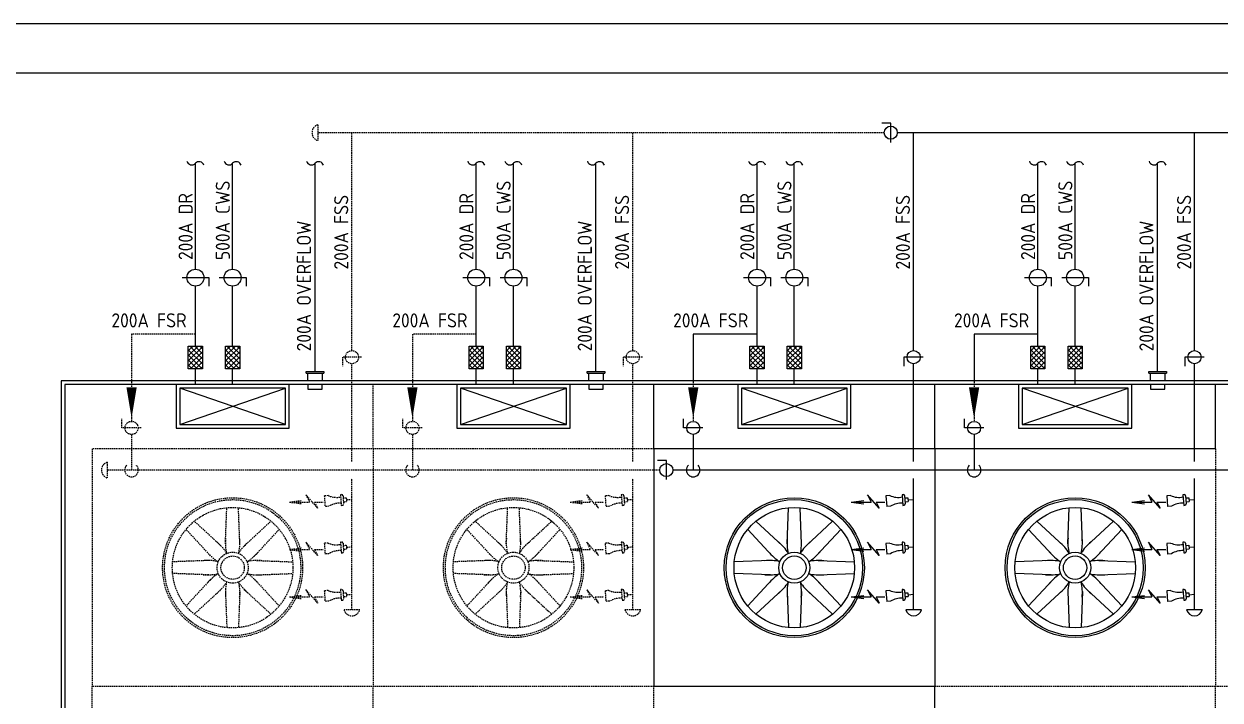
# Model space of a CAD drawing. Header units: millimetres. Extents: x 41 to 702, y 120 to 365.
# Drawn here: x 351.4 to 563, y 241.5 to 361.3 of the extents above; entities that cross this region are included whole.
import ezdxf
from ezdxf.enums import TextEntityAlignment as Align

# ---------------------------------------------------------------- set-up
doc = ezdxf.new("R2010")
doc.units = ezdxf.units.MM
doc.linetypes.add('HIDDEN', pattern=[0.375, 0.25, -0.125])
for name, color, linetype in [('M-CWTR-EQPM', 22, 'Continuous'), ('M-CWTR-PIPE-ONE-F', 3, 'Continuous'), ('M-CWTR-TEXT', 3, 'Continuous'), ('M-CWTR-VAVE', 2, 'Continuous'), ('M-FSR-PIPE', 110, 'Continuous'), ('M-FSS-PIPE', 210, 'Continuous'), ('M-HVAC-EQPM', 22, 'Continuous'), ('M-SUMP', 1, 'Continuous'), ('P-WAST', 3, 'Continuous')]:
    doc.layers.add(name, color=color, linetype=linetype)
doc.styles.add('AA-TXT', font='isocp.shx', dxfattribs={"bigfont": 'chineset.shx'})

msp = doc.modelspace()

# ---------------------------------------------------------------- hatches: boundary and pattern name
at = {"layer": 'M-CWTR-VAVE'}
h = msp.add_hatch(dxfattribs=at)
h.set_pattern_fill('ANSI37', color=1, scale=5, angle=90, style=0)
h.set_pattern_definition([(315, (27.05456, 556.25285), (0.4419417, 0.4419417), []), (45, (27.05456, 556.25285), (-0.4419417, 0.4419417), [])])
h.paths.add_polyline_path([(383.01, 304.21), (383.01, 300.21), (380.5, 300.21), (380.5, 304.21)])
h = msp.add_hatch(dxfattribs=at)
h.set_pattern_fill('ANSI37', color=1, scale=5, angle=90, style=0)
h.set_pattern_definition([(315, (33.63765, 556.25285), (0.4419417, 0.4419417), []), (45, (33.63765, 556.25285), (-0.4419417, 0.4419417), [])])
h.paths.add_polyline_path([(389.59, 304.21), (389.59, 300.21), (387.09, 300.21), (387.09, 304.21)])
h = msp.add_hatch(dxfattribs=at)
h.set_pattern_fill('ANSI37', color=1, scale=5, angle=90, style=0)
h.set_pattern_definition([(315, (76.7388, 556.25285), (0.4419417, 0.4419417), []), (45, (76.7388, 556.25285), (-0.4419417, 0.4419417), [])])
h.paths.add_polyline_path([(432.69, 304.21), (432.69, 300.21), (430.19, 300.21), (430.19, 304.21)])
h = msp.add_hatch(dxfattribs=at)
h.set_pattern_fill('ANSI37', color=1, scale=5, angle=90, style=0)
h.set_pattern_definition([(315, (83.3219, 556.25285), (0.4419417, 0.4419417), []), (45, (83.3219, 556.25285), (-0.4419417, 0.4419417), [])])
h.paths.add_polyline_path([(439.28, 304.21), (439.28, 300.21), (436.77, 300.21), (436.77, 304.21)])
h = msp.add_hatch(dxfattribs=at)
h.set_pattern_fill('ANSI37', color=1, scale=5, angle=90, style=0)
h.set_pattern_definition([(315, (126.4231, 556.25285), (0.4419417, 0.4419417), []), (45, (126.4231, 556.25285), (-0.4419417, 0.4419417), [])])
h.paths.add_polyline_path([(482.38, 304.21), (482.38, 300.21), (479.87, 300.21), (479.87, 304.21)])
h = msp.add_hatch(dxfattribs=at)
h.set_pattern_fill('ANSI37', color=1, scale=5, angle=90, style=0)
h.set_pattern_definition([(315, (133.0062, 556.25285), (0.4419417, 0.4419417), []), (45, (133.0062, 556.25285), (-0.4419417, 0.4419417), [])])
h.paths.add_polyline_path([(488.96, 304.21), (488.96, 300.21), (486.46, 300.21), (486.46, 304.21)])
h = msp.add_hatch(dxfattribs=at)
h.set_pattern_fill('ANSI37', color=1, scale=5, angle=90, style=0)
h.set_pattern_definition([(315, (176.10734, 556.25285), (0.4419417, 0.4419417), []), (45, (176.10734, 556.25285), (-0.4419417, 0.4419417), [])])
h.paths.add_polyline_path([(532.06, 304.21), (532.06, 300.21), (529.56, 300.21), (529.56, 304.21)])
h = msp.add_hatch(dxfattribs=at)
h.set_pattern_fill('ANSI37', color=1, scale=5, angle=90, style=0)
h.set_pattern_definition([(315, (182.69044, 556.25285), (0.4419417, 0.4419417), []), (45, (182.69044, 556.25285), (-0.4419417, 0.4419417), [])])
h.paths.add_polyline_path([(538.64, 304.21), (538.64, 300.21), (536.14, 300.21), (536.14, 304.21)])

# ---------------------------------------------------------------- linework, layer by layer
at = {"layer": 'M-CWTR-EQPM', "color": 1}
for p, q in [((401.37, 299.7), (404.48, 299.7)), ((401.37, 299.41), (401.37, 299.7)), ((401.37, 299.41), (404.48, 299.41)), ((401.66, 298.07), (401.66, 299.41)), ((404.19, 299.41), (404.19, 298.07)), ((404.48, 299.7), (404.48, 299.41)), ((451.05, 299.7), (454.17, 299.7)), ((451.05, 299.41), (451.05, 299.7)), ((451.05, 299.41), (454.17, 299.41)), ((451.34, 298.07), (451.34, 299.41)), ((453.88, 299.41), (453.88, 298.07)), ((454.17, 299.7), (454.17, 299.41)), ((550.42, 299.7), (553.54, 299.7)), ((550.42, 299.41), (550.42, 299.7)), ((550.42, 299.41), (553.54, 299.41)), ((550.71, 298.07), (550.71, 299.41)), ((553.25, 299.41), (553.25, 298.07)), ((553.54, 299.7), (553.54, 299.41)), ((401.66, 297.41), (401.66, 296.58)), ((401.66, 296.58), (404.19, 296.58)), ((404.19, 296.58), (404.19, 297.41)), ((451.34, 297.41), (451.34, 296.58)), ((451.34, 296.58), (453.88, 296.58)), ((453.88, 296.58), (453.88, 297.41)), ((550.71, 297.41), (550.71, 296.58)), ((550.71, 296.58), (553.25, 296.58)), ((553.25, 296.58), (553.25, 297.41))]:
    msp.add_line(p, q, dxfattribs=at)
at = {"layer": 'M-CWTR-EQPM', "color": 252, "linetype": 'HIDDEN'}
for p, q in [((401.32, 277.88), (401.93, 276.59)), ((403.37, 275.51), (401.32, 277.88)), ((405.23, 277.73), (404.55, 277.68)), ((404.55, 277.68), (404.69, 275.8)), ((407.62, 277.9), (407.42, 277.89)), ((407.42, 277.89), (407.55, 276)), ((407.87, 277.69), (407.97, 276.26)), ((407.89, 277.31), (408.45, 277.35)), ((408.45, 277.35), (408.5, 276.68)), ((451, 277.88), (451.61, 276.59)), ((453.05, 275.51), (451, 277.88)), ((454.92, 277.73), (454.24, 277.68)), ((454.24, 277.68), (454.37, 275.8)), ((457.31, 277.9), (457.1, 277.89)), ((457.1, 277.89), (457.24, 276)), ((457.55, 277.69), (457.65, 276.26)), ((457.58, 277.31), (458.14, 277.35)), ((458.14, 277.35), (458.18, 276.68)), ((398.38, 276.59), (400.61, 276.88)), ((398.38, 276.59), (401.93, 276.59)), ((398.38, 276.59), (400.61, 276.29)), ((402.81, 276.59), (404.35, 276.59)), ((402.81, 276.59), (403.37, 275.51)), ((405.37, 275.85), (404.69, 275.8)), ((407.55, 276), (407.76, 276.02)), ((407.94, 276.64), (408.5, 276.68)), ((448.07, 276.59), (450.3, 276.88)), ((448.07, 276.59), (451.61, 276.59)), ((448.07, 276.59), (450.3, 276.29)), ((452.49, 276.59), (454.04, 276.59)), ((452.49, 276.59), (453.05, 275.51)), ((455.05, 275.85), (454.37, 275.8)), ((457.24, 276), (457.44, 276.02)), ((457.62, 276.64), (458.18, 276.68)), ((403.37, 267.11), (401.32, 269.48)), ((401.32, 269.48), (401.93, 268.18)), ((405.23, 269.33), (404.55, 269.28)), ((404.55, 269.28), (404.69, 267.39)), ((407.62, 269.5), (407.42, 269.48)), ((407.42, 269.48), (407.55, 267.6)), ((407.87, 269.29), (407.97, 267.86)), ((407.89, 268.9), (408.45, 268.95)), ((408.45, 268.95), (408.5, 268.28)), ((453.05, 267.11), (451, 269.48)), ((451, 269.48), (451.61, 268.18)), ((454.92, 269.33), (454.24, 269.28)), ((454.24, 269.28), (454.37, 267.39)), ((457.31, 269.5), (457.1, 269.48)), ((457.1, 269.48), (457.24, 267.6)), ((457.55, 269.29), (457.65, 267.86)), ((457.58, 268.9), (458.14, 268.95)), ((458.14, 268.95), (458.18, 268.28)), ((398.38, 268.18), (400.61, 268.48)), ((398.38, 268.18), (401.93, 268.18)), ((398.38, 268.18), (400.61, 267.89)), ((402.81, 268.18), (403.37, 267.11)), ((402.81, 268.18), (404.35, 268.18)), ((405.37, 267.44), (404.69, 267.39)), ((407.55, 267.6), (407.76, 267.61)), ((407.94, 268.24), (408.5, 268.28)), ((448.07, 268.18), (450.3, 268.48)), ((448.07, 268.18), (451.61, 268.18)), ((448.07, 268.18), (450.3, 267.89)), ((452.49, 268.18), (453.05, 267.11)), ((452.49, 268.18), (454.04, 268.18)), ((455.05, 267.44), (454.37, 267.39)), ((457.24, 267.6), (457.44, 267.61)), ((457.62, 268.24), (458.18, 268.28)), ((403.37, 258.7), (401.32, 261.07)), ((401.32, 261.07), (401.93, 259.78)), ((405.23, 260.92), (404.55, 260.87)), ((404.55, 260.87), (404.69, 258.99)), ((407.62, 261.1), (407.42, 261.08)), ((407.42, 261.08), (407.55, 259.2)), ((407.87, 260.89), (407.97, 259.45)), ((407.89, 260.5), (408.45, 260.54)), ((408.45, 260.54), (408.5, 259.88)), ((453.05, 258.7), (451, 261.07)), ((451, 261.07), (451.61, 259.78)), ((454.92, 260.92), (454.24, 260.87)), ((454.24, 260.87), (454.37, 258.99)), ((457.31, 261.1), (457.1, 261.08)), ((457.1, 261.08), (457.24, 259.2)), ((457.55, 260.89), (457.65, 259.45)), ((457.58, 260.5), (458.14, 260.54)), ((458.14, 260.54), (458.18, 259.88)), ((398.38, 259.78), (400.61, 260.07)), ((398.38, 259.78), (401.93, 259.78)), ((398.38, 259.78), (400.61, 259.49)), ((402.81, 259.78), (403.37, 258.7)), ((402.81, 259.78), (404.35, 259.78)), ((405.37, 259.04), (404.69, 258.99)), ((407.55, 259.2), (407.76, 259.21)), ((407.94, 259.84), (408.5, 259.88)), ((448.07, 259.78), (450.3, 260.07)), ((448.07, 259.78), (451.61, 259.78)), ((448.07, 259.78), (450.3, 259.49)), ((452.49, 259.78), (453.05, 258.7)), ((452.49, 259.78), (454.04, 259.78)), ((455.05, 259.04), (454.37, 258.99)), ((457.24, 259.2), (457.44, 259.21)), ((457.62, 259.84), (458.18, 259.88))]:
    msp.add_line(p, q, dxfattribs=at)
at = {"layer": 'M-CWTR-EQPM'}
for p, q in [((500.68, 277.88), (501.29, 276.59)), ((502.74, 275.51), (500.68, 277.88)), ((504.6, 277.73), (503.92, 277.68)), ((503.92, 277.68), (504.06, 275.8)), ((506.99, 277.9), (506.78, 277.89)), ((506.78, 277.89), (506.92, 276)), ((507.23, 277.69), (507.34, 276.26)), ((507.26, 277.31), (507.82, 277.35)), ((507.82, 277.35), (507.87, 276.68)), ((550.37, 277.88), (550.98, 276.59)), ((552.42, 275.51), (550.37, 277.88)), ((554.28, 277.73), (553.61, 277.68)), ((553.61, 277.68), (553.74, 275.8)), ((556.68, 277.9), (556.47, 277.89)), ((556.47, 277.89), (556.6, 276)), ((556.92, 277.69), (557.02, 276.26)), ((556.95, 277.31), (557.5, 277.35)), ((557.5, 277.35), (557.55, 276.68)), ((497.75, 276.59), (499.98, 276.88)), ((497.75, 276.59), (501.29, 276.59)), ((497.75, 276.59), (499.98, 276.29)), ((502.17, 276.59), (503.72, 276.59)), ((502.17, 276.59), (502.74, 275.51)), ((504.73, 275.85), (504.06, 275.8)), ((506.92, 276), (507.13, 276.02)), ((507.31, 276.64), (507.87, 276.68)), ((547.44, 276.59), (549.67, 276.88)), ((547.44, 276.59), (550.98, 276.59)), ((547.44, 276.59), (549.67, 276.29)), ((551.86, 276.59), (553.41, 276.59)), ((551.86, 276.59), (552.42, 275.51)), ((554.42, 275.85), (553.74, 275.8)), ((556.6, 276), (556.81, 276.02)), ((556.99, 276.64), (557.55, 276.68)), ((502.74, 267.11), (500.68, 269.48)), ((500.68, 269.48), (501.29, 268.18)), ((504.6, 269.33), (503.92, 269.28)), ((503.92, 269.28), (504.06, 267.39)), ((506.99, 269.5), (506.78, 269.48)), ((506.78, 269.48), (506.92, 267.6)), ((507.23, 269.29), (507.34, 267.86)), ((507.26, 268.9), (507.82, 268.95)), ((507.82, 268.95), (507.87, 268.28)), ((552.42, 267.11), (550.37, 269.48)), ((550.37, 269.48), (550.98, 268.18)), ((554.28, 269.33), (553.61, 269.28)), ((553.61, 269.28), (553.74, 267.39)), ((556.68, 269.5), (556.47, 269.48)), ((556.47, 269.48), (556.6, 267.6)), ((556.92, 269.29), (557.02, 267.86)), ((556.95, 268.9), (557.5, 268.95)), ((557.5, 268.95), (557.55, 268.28)), ((497.75, 268.18), (499.98, 268.48)), ((497.75, 268.18), (501.29, 268.18)), ((497.75, 268.18), (499.98, 267.89)), ((502.17, 268.18), (502.74, 267.11)), ((502.17, 268.18), (503.72, 268.18)), ((504.73, 267.44), (504.06, 267.39)), ((506.92, 267.6), (507.13, 267.61)), ((507.31, 268.24), (507.87, 268.28)), ((547.44, 268.18), (549.67, 268.48)), ((547.44, 268.18), (550.98, 268.18)), ((547.44, 268.18), (549.67, 267.89)), ((551.86, 268.18), (552.42, 267.11)), ((551.86, 268.18), (553.41, 268.18)), ((554.42, 267.44), (553.74, 267.39)), ((556.6, 267.6), (556.81, 267.61)), ((556.99, 268.24), (557.55, 268.28)), ((502.74, 258.7), (500.68, 261.07)), ((500.68, 261.07), (501.29, 259.78)), ((504.6, 260.92), (503.92, 260.87)), ((503.92, 260.87), (504.06, 258.99)), ((506.99, 261.1), (506.78, 261.08)), ((506.78, 261.08), (506.92, 259.2)), ((507.23, 260.89), (507.34, 259.45)), ((507.26, 260.5), (507.82, 260.54)), ((507.82, 260.54), (507.87, 259.88)), ((552.42, 258.7), (550.37, 261.07)), ((550.37, 261.07), (550.98, 259.78)), ((554.28, 260.92), (553.61, 260.87)), ((553.61, 260.87), (553.74, 258.99)), ((556.68, 261.1), (556.47, 261.08)), ((556.47, 261.08), (556.6, 259.2)), ((556.92, 260.89), (557.02, 259.45)), ((556.95, 260.5), (557.5, 260.54)), ((557.5, 260.54), (557.55, 259.88)), ((497.75, 259.78), (499.98, 260.07)), ((497.75, 259.78), (501.29, 259.78)), ((497.75, 259.78), (499.98, 259.49)), ((502.17, 259.78), (502.74, 258.7)), ((502.17, 259.78), (503.72, 259.78)), ((504.73, 259.04), (504.06, 258.99)), ((506.92, 259.2), (507.13, 259.21)), ((507.31, 259.84), (507.87, 259.88)), ((547.44, 259.78), (549.67, 260.07)), ((547.44, 259.78), (550.98, 259.78)), ((547.44, 259.78), (549.67, 259.49)), ((551.86, 259.78), (552.42, 258.7)), ((551.86, 259.78), (553.41, 259.78)), ((554.42, 259.04), (553.74, 258.99)), ((556.6, 259.2), (556.81, 259.21)), ((556.99, 259.84), (557.55, 259.88))]:
    msp.add_line(p, q, dxfattribs=at)
at = {"layer": 'M-CWTR-EQPM', "color": 252, "linetype": 'HIDDEN'}
for centre, radius, start, end in [((406.73, 281.16), 3.74, 246.4471, 281.0522), ((407.64, 277.68), 0.227, 4.1151, 94.1151), ((456.41, 281.16), 3.74, 246.4471, 281.0522), ((457.32, 277.68), 0.227, 4.1151, 94.1151), ((407.34, 272.66), 3.74, 87.178, 121.7831), ((407.74, 276.24), 0.227, 274.1151, 4.1151), ((457.02, 272.66), 3.74, 87.178, 121.7831), ((457.43, 276.24), 0.227, 274.1151, 4.1151), ((406.73, 272.76), 3.74, 246.4471, 281.0522), ((407.64, 269.27), 0.227, 4.1151, 94.1151), ((456.41, 272.76), 3.74, 246.4471, 281.0522), ((457.32, 269.27), 0.227, 4.1151, 94.1151), ((407.34, 264.26), 3.74, 87.178, 121.7831), ((407.74, 267.84), 0.227, 274.1151, 4.1151), ((457.02, 264.26), 3.74, 87.178, 121.7831), ((457.43, 267.84), 0.227, 274.1151, 4.1151), ((406.73, 264.35), 3.74, 246.4471, 281.0522), ((407.64, 260.87), 0.227, 4.1151, 94.1151), ((456.41, 264.35), 3.74, 246.4471, 281.0522), ((457.32, 260.87), 0.227, 4.1151, 94.1151), ((407.34, 255.86), 3.74, 87.178, 121.7831), ((407.74, 259.44), 0.227, 274.1151, 4.1151), ((457.02, 255.86), 3.74, 87.178, 121.7831), ((457.43, 259.44), 0.227, 274.1151, 4.1151)]:
    msp.add_arc(centre, radius, start, end, dxfattribs=at)
at = {"layer": 'M-CWTR-EQPM'}
for centre, radius, start, end in [((506.1, 281.16), 3.74, 246.4471, 281.0522), ((507.01, 277.68), 0.227, 4.1151, 94.1151), ((555.78, 281.16), 3.74, 246.4471, 281.0522), ((556.69, 277.68), 0.227, 4.1151, 94.1151), ((506.71, 272.66), 3.74, 87.178, 121.7831), ((507.11, 276.24), 0.227, 274.1151, 4.1151), ((556.39, 272.66), 3.74, 87.178, 121.7831), ((556.79, 276.24), 0.227, 274.1151, 4.1151), ((506.1, 272.76), 3.74, 246.4471, 281.0522), ((507.01, 269.27), 0.227, 4.1151, 94.1151), ((555.78, 272.76), 3.74, 246.4471, 281.0522), ((556.69, 269.27), 0.227, 4.1151, 94.1151), ((506.71, 264.26), 3.74, 87.178, 121.7831), ((507.11, 267.84), 0.227, 274.1151, 4.1151), ((556.39, 264.26), 3.74, 87.178, 121.7831), ((556.79, 267.84), 0.227, 274.1151, 4.1151), ((506.1, 264.35), 3.74, 246.4471, 281.0522), ((507.01, 260.87), 0.227, 4.1151, 94.1151), ((555.78, 264.35), 3.74, 246.4471, 281.0522), ((556.69, 260.87), 0.227, 4.1151, 94.1151), ((506.71, 255.86), 3.74, 87.178, 121.7831), ((507.11, 259.44), 0.227, 274.1151, 4.1151), ((556.39, 255.86), 3.74, 87.178, 121.7831), ((556.79, 259.44), 0.227, 274.1151, 4.1151)]:
    msp.add_arc(centre, radius, start, end, dxfattribs=at)
at = {"layer": 'M-CWTR-PIPE-ONE-F', "color": 1}
for centre, start, end in [((381.11, 337.19), 196.7031, 316.7031), ((382.41, 335.97), 16.7031, 136.7031), ((387.69, 337.19), 196.7031, 316.7031), ((388.99, 335.97), 16.7031, 136.7031), ((402.28, 337.19), 196.7031, 316.7031), ((403.57, 335.97), 16.7031, 136.7031), ((430.79, 337.19), 196.7031, 316.7031), ((432.09, 335.97), 16.7031, 136.7031), ((437.38, 337.19), 196.7031, 316.7031), ((438.67, 335.97), 16.7031, 136.7031), ((451.96, 337.19), 196.7031, 316.7031), ((453.26, 335.97), 16.7031, 136.7031), ((480.48, 337.19), 196.7031, 316.7031), ((481.77, 335.97), 16.7031, 136.7031), ((487.06, 337.19), 196.7031, 316.7031), ((488.36, 335.97), 16.7031, 136.7031), ((530.16, 337.19), 196.7031, 316.7031), ((531.46, 335.97), 16.7031, 136.7031), ((536.74, 337.19), 196.7031, 316.7031), ((538.04, 335.97), 16.7031, 136.7031), ((551.33, 337.19), 196.7031, 316.7031), ((552.63, 335.97), 16.7031, 136.7031)]:
    msp.add_arc(centre, 0.892, start, end, dxfattribs=at)
at = {"layer": 'M-CWTR-TEXT', "color": 252, "linetype": 'HIDDEN'}
for points in [[(370.46, 291.44, 0, 1.81, 0), (370.46, 296.88, 0, 0, 0)], [(420.15, 291.44, 0, 1.81, 0), (420.15, 296.88, 0, 0, 0)]]:
    msp.add_lwpolyline(points, format="xyseb", dxfattribs=at)
at = {"layer": 'M-CWTR-TEXT', "color": 3, "linetype": 'Continuous'}
for points in [[(469.83, 291.44, 0, 1.81, 0), (469.83, 296.88, 0, 0, 0)], [(519.51, 291.44, 0, 1.81, 0), (519.51, 296.88, 0, 0, 0)]]:
    msp.add_lwpolyline(points, format="xyseb", dxfattribs=at)
at = {"layer": 'M-CWTR-VAVE', "color": 252, "linetype": 'HIDDEN'}
for p, q in [((403.42, 343.39), (403.42, 340.6)), ((411.15, 302.24), (407.75, 302.24)), ((407.75, 302.24), (407.75, 300.66)), ((460.84, 302.24), (457.43, 302.24)), ((457.43, 302.24), (457.43, 300.66)), ((368.76, 289.72), (368.76, 291.3)), ((418.44, 289.72), (418.44, 291.3)), ((372.17, 289.72), (368.76, 289.72)), ((421.85, 289.72), (418.44, 289.72)), ((410.84, 257.49), (408.06, 257.49)), ((460.53, 257.49), (457.74, 257.49))]:
    msp.add_line(p, q, dxfattribs=at)
at = {"layer": 'M-CWTR-VAVE'}
for p, q in [((504.77, 343.7), (503.18, 343.7)), ((504.77, 340.29), (504.77, 343.7)), ((510.52, 302.24), (507.11, 302.24)), ((507.11, 302.24), (507.11, 300.66)), ((560.21, 302.24), (556.8, 302.24)), ((556.8, 302.24), (556.8, 300.66)), ((468.13, 289.72), (468.13, 291.3)), ((517.81, 289.72), (517.81, 291.3)), ((471.53, 289.72), (468.13, 289.72)), ((521.22, 289.72), (517.81, 289.72)), ((465.07, 283.96), (463.48, 283.96)), ((465.07, 280.56), (465.07, 283.96)), ((510.21, 257.49), (507.43, 257.49)), ((559.9, 257.49), (557.11, 257.49))]:
    msp.add_line(p, q, dxfattribs=at)
at = {"layer": 'M-CWTR-VAVE', "color": 1}
for p, q in [((379.39, 316.33), (384.13, 316.33)), ((384.13, 316.33), (384.13, 314.83)), ((385.97, 316.33), (390.71, 316.33)), ((390.71, 316.33), (390.71, 314.83)), ((429.07, 316.33), (433.81, 316.33)), ((433.81, 316.33), (433.81, 314.83)), ((435.65, 316.33), (440.39, 316.33)), ((440.39, 316.33), (440.39, 314.83)), ((478.75, 316.33), (483.5, 316.33)), ((483.5, 316.33), (483.5, 314.83)), ((485.34, 316.33), (490.08, 316.33)), ((490.08, 316.33), (490.08, 314.83)), ((528.44, 316.33), (533.18, 316.33)), ((533.18, 316.33), (533.18, 314.83)), ((535.02, 316.33), (539.76, 316.33)), ((539.76, 316.33), (539.76, 314.83)), ((380.5, 304.21), (383.01, 304.21)), ((380.5, 300.21), (380.5, 304.21)), ((383.01, 304.21), (383.01, 300.21)), ((387.09, 304.21), (389.59, 304.21)), ((387.09, 300.21), (387.09, 304.21)), ((389.59, 304.21), (389.59, 300.21)), ((430.19, 304.21), (432.69, 304.21)), ((430.19, 300.21), (430.19, 304.21)), ((432.69, 304.21), (432.69, 300.21)), ((436.77, 304.21), (439.28, 304.21)), ((436.77, 300.21), (436.77, 304.21)), ((439.28, 304.21), (439.28, 300.21)), ((479.87, 304.21), (482.38, 304.21)), ((479.87, 300.21), (479.87, 304.21)), ((482.38, 304.21), (482.38, 300.21)), ((486.46, 304.21), (488.96, 304.21)), ((486.46, 300.21), (486.46, 304.21)), ((488.96, 304.21), (488.96, 300.21)), ((529.56, 304.21), (532.06, 304.21)), ((529.56, 300.21), (529.56, 304.21)), ((532.06, 304.21), (532.06, 300.21)), ((536.14, 304.21), (538.64, 304.21)), ((536.14, 300.21), (536.14, 304.21)), ((538.64, 304.21), (538.64, 300.21)), ((383.01, 300.21), (380.5, 300.21)), ((389.59, 300.21), (387.09, 300.21)), ((432.69, 300.21), (430.19, 300.21)), ((439.28, 300.21), (436.77, 300.21)), ((482.38, 300.21), (479.87, 300.21)), ((488.96, 300.21), (486.46, 300.21)), ((532.06, 300.21), (529.56, 300.21)), ((538.64, 300.21), (536.14, 300.21))]:
    msp.add_line(p, q, dxfattribs=at)
at = {"layer": 'M-CWTR-VAVE'}
for centre in [(504.77, 342), (508.82, 302.24), (558.5, 302.24), (469.83, 289.72), (519.51, 289.72), (465.07, 282.26)]:
    msp.add_circle(centre, 1.16, dxfattribs=at)
at = {"layer": 'M-CWTR-VAVE', "color": 1}
for centre in [(381.76, 316.33), (388.34, 316.33), (431.44, 316.33), (438.02, 316.33), (481.13, 316.33), (487.71, 316.33), (530.81, 316.33), (537.39, 316.33)]:
    msp.add_circle(centre, 1.5, dxfattribs=at)
at = {"layer": 'M-CWTR-VAVE', "color": 252, "linetype": 'HIDDEN'}
for centre in [(409.45, 302.24), (459.13, 302.24), (370.46, 289.72), (420.15, 289.72)]:
    msp.add_circle(centre, 1.16, dxfattribs=at)
for centre, start, end in [((403.83, 342), 106.4573, 253.5427), ((409.45, 257.9), 196.4573, 343.5427), ((459.13, 257.9), 196.4573, 343.5427)]:
    msp.add_arc(centre, 1.45, start, end, dxfattribs=at)
at = {"layer": 'M-CWTR-VAVE'}
for centre in [(508.82, 257.9), (558.5, 257.9)]:
    msp.add_arc(centre, 1.45, 196.4573, 343.5427, dxfattribs=at)
at = {"layer": 'M-FSR-PIPE'}
for p, q in [((634.54, 352.56), (203.52, 352.56)), ((469.83, 306.31), (469.83, 298.35)), ((481.13, 306.31), (469.83, 306.31)), ((519.51, 306.31), (519.51, 298.35)), ((530.81, 306.31), (519.51, 306.31)), ((469.83, 288.56), (469.83, 282.26)), ((519.51, 288.56), (519.51, 282.26)), ((634.54, 282.26), (466.22, 282.26))]:
    msp.add_line(p, q, dxfattribs=at)
at = {"layer": 'M-FSR-PIPE', "color": 252, "linetype": 'HIDDEN'}
for p, q in [((370.46, 306.31), (370.46, 298.35)), ((381.76, 306.31), (370.46, 306.31)), ((420.15, 306.31), (420.15, 298.35)), ((431.44, 306.31), (420.15, 306.31)), ((370.46, 298.35), (370.46, 290.87)), ((420.15, 298.35), (420.15, 290.87)), ((370.46, 288.56), (370.46, 282.26)), ((420.15, 288.56), (420.15, 282.26)), ((366.16, 283.65), (366.16, 280.87)), ((463.91, 282.26), (366.16, 282.26))]:
    msp.add_line(p, q, dxfattribs=at)
at = {"layer": 'M-FSR-PIPE', "linetype": 'HIDDEN'}
for p, q in [((469.83, 298.35), (469.83, 290.87)), ((519.51, 298.35), (519.51, 290.87))]:
    msp.add_line(p, q, dxfattribs=at)
at = {"layer": 'M-FSR-PIPE', "color": 252, "linetype": 'HIDDEN'}
for centre, radius, start, end in [((366.57, 282.26), 1.45, 106.4573, 253.5427), ((370.46, 282.26), 1.2, 135, 45), ((420.15, 282.26), 1.2, 135, 45)]:
    msp.add_arc(centre, radius, start, end, dxfattribs=at)
at = {"layer": 'M-FSR-PIPE'}
for centre in [(469.83, 282.26), (519.51, 282.26)]:
    msp.add_arc(centre, 1.2, 135, 45, dxfattribs=at)
at = {"layer": 'M-FSS-PIPE'}
for p, q in [((643.24, 361.26), (194.82, 361.26)), ((643.24, 342), (505.92, 342)), ((508.82, 303.4), (508.82, 342)), ((558.5, 303.4), (558.5, 342)), ((508.82, 283.76), (508.82, 301.09)), ((558.5, 283.76), (558.5, 301.09)), ((508.82, 257.49), (508.82, 280.76)), ((558.5, 257.49), (558.5, 280.76)), ((507.85, 277), (508.82, 277.07)), ((557.53, 277), (558.5, 277.07)), ((507.85, 268.59), (508.82, 268.66)), ((557.53, 268.59), (558.5, 268.66)), ((507.85, 260.19), (508.82, 260.26)), ((557.53, 260.19), (558.5, 260.26))]:
    msp.add_line(p, q, dxfattribs=at)
at = {"layer": 'M-FSS-PIPE', "color": 252, "linetype": 'HIDDEN'}
for p, q in [((503.61, 342), (403.42, 342)), ((409.45, 303.4), (409.45, 342)), ((459.13, 303.4), (459.13, 342)), ((409.45, 283.76), (409.45, 301.09)), ((459.13, 283.76), (459.13, 301.09)), ((409.45, 257.49), (409.45, 280.76)), ((459.13, 257.49), (459.13, 280.76)), ((408.48, 277), (409.45, 277.07)), ((458.16, 277), (459.13, 277.07)), ((408.48, 268.59), (409.45, 268.66)), ((458.16, 268.59), (459.13, 268.66)), ((408.48, 260.19), (409.45, 260.26)), ((458.16, 260.19), (459.13, 260.26))]:
    msp.add_line(p, q, dxfattribs=at)
at = {"layer": 'M-FSS-PIPE', "color": 1}
for p, q in [((381.76, 317.83), (381.76, 336.58)), ((388.34, 317.83), (388.34, 336.58)), ((431.44, 317.83), (431.44, 336.58)), ((438.02, 317.83), (438.02, 336.58)), ((481.13, 317.83), (481.13, 336.58)), ((487.71, 317.83), (487.71, 336.58)), ((530.81, 317.83), (530.81, 336.58)), ((537.39, 317.83), (537.39, 336.58)), ((381.76, 304.21), (381.76, 314.83)), ((388.34, 304.21), (388.34, 314.83)), ((431.44, 304.21), (431.44, 314.83)), ((438.02, 304.21), (438.02, 314.83)), ((481.13, 304.21), (481.13, 314.83)), ((487.71, 304.21), (487.71, 314.83)), ((530.81, 304.21), (530.81, 314.83)), ((537.39, 304.21), (537.39, 314.83)), ((381.76, 297.41), (381.76, 300.21)), ((388.34, 297.41), (388.34, 300.21)), ((431.44, 297.41), (431.44, 300.21)), ((438.02, 297.41), (438.02, 300.21)), ((481.13, 297.41), (481.13, 300.21)), ((487.71, 297.41), (487.71, 300.21)), ((530.81, 297.41), (530.81, 300.21)), ((537.39, 297.41), (537.39, 300.21))]:
    msp.add_line(p, q, dxfattribs=at)
at = {"layer": 'M-HVAC-EQPM', "color": 252, "linetype": 'HIDDEN'}
for p, q in [((462.87, 286.03), (363.5, 286.03)), ((363.5, 286.03), (363.5, 243.91)), ((413.18, 286.03), (413.18, 243.91)), ((387.06, 269.19), (387.31, 275.59)), ((389.62, 269.19), (389.37, 275.59)), ((436.74, 269.19), (436.99, 275.59)), ((439.31, 269.19), (439.06, 275.59)), ((386.26, 268.86), (381.56, 273.21)), ((390.41, 268.86), (395.12, 273.21)), ((435.95, 268.86), (431.24, 273.21)), ((440.1, 268.86), (444.8, 273.21)), ((384.45, 267.05), (380.1, 271.75)), ((392.23, 267.05), (396.58, 271.75)), ((434.14, 267.05), (429.78, 271.75)), ((441.91, 267.05), (446.26, 271.75)), ((384.12, 266.25), (377.72, 266)), ((392.56, 266.25), (398.96, 266)), ((433.81, 266.25), (427.4, 266)), ((442.24, 266.25), (448.65, 266)), ((384.12, 263.69), (377.72, 263.94)), ((384.45, 262.9), (380.1, 258.19)), ((392.23, 262.9), (396.58, 258.19)), ((392.56, 263.69), (398.96, 263.94)), ((433.81, 263.69), (427.4, 263.94)), ((434.14, 262.9), (429.78, 258.19)), ((441.91, 262.9), (446.26, 258.19)), ((442.24, 263.69), (448.65, 263.94)), ((386.26, 261.08), (381.56, 256.73)), ((387.06, 260.75), (387.31, 254.35)), ((389.62, 260.75), (389.37, 254.35)), ((390.41, 261.08), (395.12, 256.73)), ((435.95, 261.08), (431.24, 256.73)), ((436.74, 260.75), (436.99, 254.35)), ((439.31, 260.75), (439.06, 254.35)), ((440.1, 261.08), (444.8, 256.73)), ((462.87, 243.91), (363.5, 243.91)), ((363.5, 201.8), (363.5, 243.91)), ((413.18, 201.8), (413.18, 243.91)), ((462.87, 201.8), (462.87, 243.91))]:
    msp.add_line(p, q, dxfattribs=at)
at = {"layer": 'M-HVAC-EQPM'}
for p, q in [((512.55, 286.03), (462.87, 286.03)), ((462.87, 286.03), (462.87, 243.91)), ((562.23, 286.03), (512.55, 286.03)), ((512.55, 286.03), (512.55, 243.91)), ((486.43, 269.19), (486.68, 275.59)), ((488.99, 269.19), (488.74, 275.59)), ((536.11, 269.19), (536.36, 275.59)), ((538.68, 269.19), (538.43, 275.59)), ((485.63, 268.86), (480.93, 273.21)), ((489.78, 268.86), (494.49, 273.21)), ((535.32, 268.86), (530.61, 273.21)), ((539.47, 268.86), (544.17, 273.21)), ((483.82, 267.05), (479.47, 271.75)), ((491.6, 267.05), (495.95, 271.75)), ((533.5, 267.05), (529.15, 271.75)), ((541.28, 267.05), (545.63, 271.75)), ((483.49, 266.25), (477.09, 266)), ((491.93, 266.25), (498.33, 266)), ((533.18, 266.25), (526.77, 266)), ((541.61, 266.25), (548.01, 266)), ((483.49, 263.69), (477.09, 263.94)), ((483.82, 262.9), (479.47, 258.19)), ((491.6, 262.9), (495.95, 258.19)), ((491.93, 263.69), (498.33, 263.94)), ((533.18, 263.69), (526.77, 263.94)), ((533.5, 262.9), (529.15, 258.19)), ((541.28, 262.9), (545.63, 258.19)), ((541.61, 263.69), (548.01, 263.94)), ((485.63, 261.08), (480.93, 256.73)), ((486.43, 260.75), (486.68, 254.35)), ((488.99, 260.75), (488.74, 254.35)), ((489.78, 261.08), (494.49, 256.73)), ((535.32, 261.08), (530.61, 256.73)), ((536.11, 260.75), (536.36, 254.35)), ((538.68, 260.75), (538.43, 254.35)), ((539.47, 261.08), (544.17, 256.73)), ((512.55, 243.91), (462.87, 243.91)), ((512.55, 201.8), (512.55, 243.91))]:
    msp.add_line(p, q, dxfattribs=at)
at = {"layer": 'M-HVAC-EQPM', "linetype": 'HIDDEN'}
for p, q in [((562.23, 286.03), (562.23, 243.91)), ((562.23, 243.91), (512.55, 243.91)), ((562.23, 201.8), (562.23, 243.91)), ((611.92, 243.91), (562.23, 243.91))]:
    msp.add_line(p, q, dxfattribs=at)
at = {"layer": 'M-HVAC-EQPM', "color": 252, "linetype": 'HIDDEN'}
for centre, radius in [((388.34, 264.97), 12.39), ((438.02, 264.97), 12.39), ((388.34, 264.97), 12.05), ((388.34, 264.97), 10.67), ((438.02, 264.97), 12.05), ((438.02, 264.97), 10.67), ((388.34, 264.97), 2.75), ((388.34, 264.97), 2.07), ((438.02, 264.97), 2.75), ((438.02, 264.97), 2.07)]:
    msp.add_circle(centre, radius, dxfattribs=at)
at = {"layer": 'M-HVAC-EQPM'}
for centre, radius in [((487.71, 264.97), 12.39), ((537.39, 264.97), 12.39), ((487.71, 264.97), 12.05), ((487.71, 264.97), 10.67), ((537.39, 264.97), 12.05), ((537.39, 264.97), 10.67), ((487.71, 264.97), 2.75), ((487.71, 264.97), 2.07), ((537.39, 264.97), 2.75), ((537.39, 264.97), 2.07)]:
    msp.add_circle(centre, radius, dxfattribs=at)
at = {"layer": 'M-HVAC-EQPM', "color": 252, "linetype": 'HIDDEN'}
for centre, start, end in [((380.21, 263.06), 32.1503, 50.7199), ((395.44, 269.37), 174.2801, 192.8497), ((396.47, 263.06), 129.2801, 147.8497), ((381.24, 269.37), 347.1503, 5.7199), ((429.89, 263.06), 32.1503, 50.7199), ((445.12, 269.37), 174.2801, 192.8497), ((446.15, 263.06), 129.2801, 147.8497), ((430.93, 269.37), 347.1503, 5.7199), ((390.25, 273.1), 219.2801, 237.8497), ((386.43, 273.1), 302.1503, 320.7199), ((439.93, 273.1), 219.2801, 237.8497), ((436.12, 273.1), 302.1503, 320.7199), ((383.94, 257.87), 77.1503, 95.7199), ((392.74, 257.87), 84.2801, 102.8497), ((433.62, 257.87), 77.1503, 95.7199), ((442.42, 257.87), 84.2801, 102.8497), ((383.94, 272.07), 264.2801, 282.8497), ((390.25, 256.84), 122.1503, 140.7199), ((380.21, 266.88), 309.2801, 327.8497), ((395.44, 260.57), 167.1503, 185.7199), ((396.47, 266.88), 212.1503, 230.7199), ((381.24, 260.57), 354.2801, 12.8497), ((392.74, 272.07), 257.1503, 275.7199), ((386.43, 256.84), 39.2801, 57.8497), ((433.62, 272.07), 264.2801, 282.8497), ((439.93, 256.84), 122.1503, 140.7199), ((429.89, 266.88), 309.2801, 327.8497), ((445.12, 260.57), 167.1503, 185.7199), ((446.15, 266.88), 212.1503, 230.7199), ((430.93, 260.57), 354.2801, 12.8497), ((442.42, 272.07), 257.1503, 275.7199), ((436.12, 256.84), 39.2801, 57.8497)]:
    msp.add_arc(centre, 8.38, start, end, dxfattribs=at)
at = {"layer": 'M-HVAC-EQPM'}
for centre, start, end in [((479.58, 263.06), 32.1503, 50.7199), ((494.81, 269.37), 174.2801, 192.8497), ((495.84, 263.06), 129.2801, 147.8497), ((480.61, 269.37), 347.1503, 5.7199), ((529.26, 263.06), 32.1503, 50.7199), ((544.49, 269.37), 174.2801, 192.8497), ((545.52, 263.06), 129.2801, 147.8497), ((530.29, 269.37), 347.1503, 5.7199), ((489.62, 273.1), 219.2801, 237.8497), ((485.8, 273.1), 302.1503, 320.7199), ((539.3, 273.1), 219.2801, 237.8497), ((535.48, 273.1), 302.1503, 320.7199), ((483.31, 257.87), 77.1503, 95.7199), ((492.11, 257.87), 84.2801, 102.8497), ((532.99, 257.87), 77.1503, 95.7199), ((541.79, 257.87), 84.2801, 102.8497), ((483.31, 272.07), 264.2801, 282.8497), ((489.62, 256.84), 122.1503, 140.7199), ((479.58, 266.88), 309.2801, 327.8497), ((494.81, 260.57), 167.1503, 185.7199), ((495.84, 266.88), 212.1503, 230.7199), ((480.61, 260.57), 354.2801, 12.8497), ((492.11, 272.07), 257.1503, 275.7199), ((485.8, 256.84), 39.2801, 57.8497), ((532.99, 272.07), 264.2801, 282.8497), ((539.3, 256.84), 122.1503, 140.7199), ((529.26, 266.88), 309.2801, 327.8497), ((544.49, 260.57), 167.1503, 185.7199), ((545.52, 266.88), 212.1503, 230.7199), ((530.29, 260.57), 354.2801, 12.8497), ((541.79, 272.07), 257.1503, 275.7199), ((535.48, 256.84), 39.2801, 57.8497)]:
    msp.add_arc(centre, 8.38, start, end, dxfattribs=at)
at = {"layer": 'M-SUMP'}
for p, q in [((617.39, 298.07), (358.03, 298.07)), ((358.03, 298.07), (358.03, 189.76)), ((616.74, 297.41), (358.68, 297.41)), ((358.68, 297.41), (358.68, 190.41)), ((397.69, 290.3), (378.99, 296.76)), ((378.99, 290.3), (397.69, 296.76)), ((447.38, 290.3), (428.67, 296.76)), ((428.67, 290.3), (447.38, 296.76)), ((462.87, 286.03), (462.87, 297.41)), ((497.06, 290.3), (478.35, 296.76)), ((478.35, 290.3), (497.06, 296.76)), ((512.55, 286.03), (512.55, 297.41)), ((546.75, 290.3), (528.04, 296.76)), ((528.04, 290.3), (546.75, 296.76)), ((562.23, 286.03), (562.23, 297.41))]:
    msp.add_line(p, q, dxfattribs=at)
at = {"layer": 'M-SUMP', "color": 252, "linetype": 'HIDDEN'}
msp.add_line((413.18, 286.03), (413.18, 297.41), dxfattribs=at)
at = {"layer": 'M-SUMP'}
for points in [[(398.35, 297.41), (378.33, 297.41), (378.33, 289.65), (398.35, 289.65)], [(448.03, 297.41), (428.02, 297.41), (428.02, 289.65), (448.03, 289.65)], [(497.71, 297.41), (477.7, 297.41), (477.7, 289.65), (497.71, 289.65)], [(547.4, 297.41), (527.39, 297.41), (527.39, 289.65), (547.4, 289.65)]]:
    msp.add_lwpolyline(points, close=True, dxfattribs=at)
for points in [[(397.69, 296.76), (378.99, 296.76), (378.99, 290.3), (397.69, 290.3), (397.69, 296.76)], [(447.38, 296.76), (428.67, 296.76), (428.67, 290.3), (447.38, 290.3), (447.38, 296.76)], [(497.06, 296.76), (478.35, 296.76), (478.35, 290.3), (497.06, 290.3), (497.06, 296.76)], [(546.75, 296.76), (528.04, 296.76), (528.04, 290.3), (546.75, 290.3), (546.75, 296.76)]]:
    msp.add_lwpolyline(points, dxfattribs=at)
at = {"layer": 'P-WAST', "color": 1}
for p, q in [((402.93, 299.7), (402.93, 336.58)), ((452.61, 299.7), (452.61, 336.58)), ((551.98, 299.7), (551.98, 336.58))]:
    msp.add_line(p, q, dxfattribs=at)

# ---------------------------------------------------------------- texts
at = {"layer": 'M-CWTR-TEXT', "color": 1, "style": 'AA-TXT'}
for s, p in [('500A CWS', (387.85, 319.45)), ('500A CWS', (437.54, 319.45)), ('500A CWS', (487.22, 319.45)), ('500A CWS', (536.91, 319.45)), ('200A DR', (381.27, 319.45)), ('200A DR', (430.95, 319.45)), ('200A DR', (480.64, 319.45)), ('200A DR', (530.32, 319.45)), ('200A OVERFLOW', (402.2, 303.28)), ('200A OVERFLOW', (451.89, 303.28)), ('200A OVERFLOW', (551.26, 303.28))]:
    msp.add_text(s, height=2.5, rotation=90, dxfattribs=at).set_placement(p)
at = {"layer": 'M-CWTR-TEXT', "color": 252, "linetype": 'HIDDEN', "style": 'AA-TXT'}
for p in [(408.8, 317.77), (458.49, 317.77)]:
    msp.add_text('200A FSS ', height=2.5, rotation=90, dxfattribs=at).set_placement(p)
at = {"layer": 'M-CWTR-TEXT', "style": 'AA-TXT'}
for p in [(508.17, 317.77), (557.92, 317.77)]:
    msp.add_text('200A FSS ', height=2.5, rotation=90, dxfattribs=at).set_placement(p)
at = {"layer": 'M-CWTR-TEXT', "color": 252, "linetype": 'HIDDEN', "style": 'AA-TXT'}
for p in [(380.2, 307.51), (429.89, 307.51)]:
    msp.add_text('200A FSR', height=2.5, dxfattribs=at).set_placement(p, align=Align.RIGHT)
at = {"layer": 'M-CWTR-TEXT', "linetype": 'HIDDEN', "style": 'AA-TXT'}
for p in [(479.57, 307.51), (529.26, 307.51)]:
    msp.add_text('200A FSR', height=2.5, dxfattribs=at).set_placement(p, align=Align.RIGHT)

doc.saveas('drawing.dxf')
